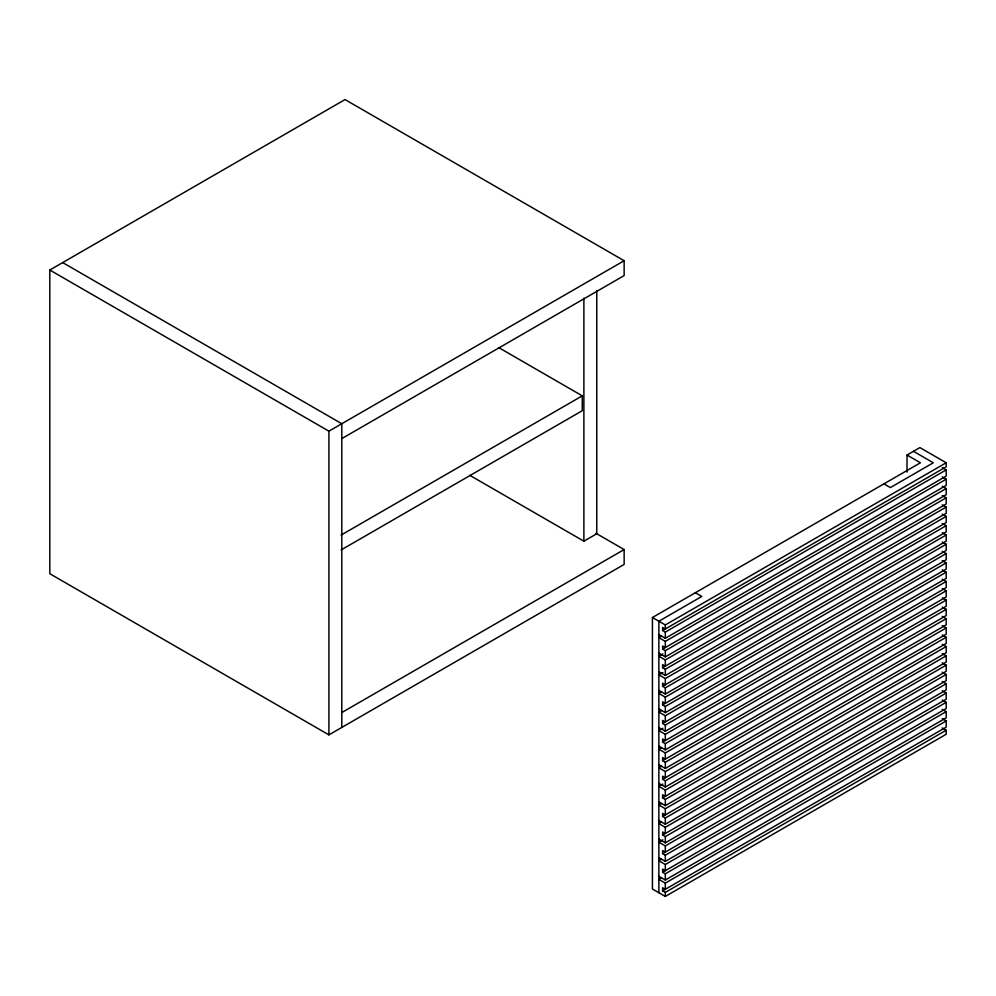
<?xml version="1.0" encoding="UTF-8"?>
<svg xmlns="http://www.w3.org/2000/svg" width="996" height="996" viewBox="0 0 996 996"><rect width="100%" height="100%" fill="white"/><g stroke="black" fill="none" stroke-linecap="round" stroke-linejoin="round"><path stroke-width="1.49" d="M595.882 533.234L624.143 549.555L624.143 564.433L328.917 734.874L49.8 573.721L49.8 270.016L345.027 99.575L624.143 260.728L624.143 275.593L341.802 438.601M49.8 270.016L328.917 431.168L624.143 260.728M341.105 535.076L582.274 395.848L582.274 410.713L341.105 549.954M469.689 475.266L583.88 541.189L596.766 533.744L596.766 290.745M341.802 712.563L624.143 549.555M907.02 472.092L907.02 455.035L919.893 447.59L946.2 462.779L946.2 466.813L662.626 630.53L662.626 627.43L665.316 628.974L665.316 624.953L946.2 462.779M942.253 727.952L946.2 730.23L946.2 734.251L665.316 896.425L652.43 888.992L652.43 617.508L920.441 462.779L907.02 455.035M662.626 630.53L665.316 632.074L946.2 469.9L946.2 476.1L665.316 638.274L658.866 634.552M661.556 636.108L658.866 637.652L665.316 641.374L946.2 479.201L946.2 485.401L662.626 649.118L662.626 646.018L665.316 647.574L665.316 641.374M662.626 649.118L665.316 650.674L946.2 488.501L946.2 494.701L665.316 656.874L658.866 653.152M662.9 653.924L658.866 656.252L665.316 659.962L946.2 497.801L946.2 504.001L662.626 667.718L662.626 664.618L665.316 666.162L665.316 659.962M662.626 667.718L665.316 669.262L946.2 507.089L946.2 513.289L665.316 675.462L658.866 671.74M662.9 672.524L658.866 674.84L665.316 678.562L946.2 516.389L946.2 522.589L662.626 686.306L662.626 683.206L665.316 684.762L665.316 678.562M662.626 686.306L665.316 687.863L946.2 525.689L946.2 531.889L665.316 694.063L658.866 690.34M661.556 691.884L658.866 693.44L665.316 697.15L946.2 534.989L946.2 541.189L662.626 704.907L662.626 701.807L665.316 703.35L665.316 697.15M662.626 704.907L665.316 706.45L946.2 544.277L946.2 550.477L665.316 712.65L658.866 708.928M661.556 710.484L658.866 712.028L665.316 715.75L946.2 553.577L946.2 559.777L662.626 723.494L662.626 720.394L665.316 721.951L665.316 715.75M662.626 723.494L665.316 725.051L946.2 562.877L946.2 569.077L665.316 731.251L658.866 727.528M662.9 728.3L658.866 730.628L665.316 734.338L946.2 572.177L946.2 578.377L662.626 742.095L662.626 738.995L665.316 740.538L665.316 734.338M662.626 742.095L665.316 743.639L946.2 581.477L946.2 587.665L665.316 749.839L658.866 746.116M661.556 747.672L658.866 749.216L665.316 752.939L946.2 590.765L946.2 596.965L662.626 760.683L662.626 757.583L665.316 759.139L665.316 752.939M662.626 760.683L665.316 762.239L946.2 600.065L946.2 606.265L665.316 768.439L658.866 764.716M661.556 766.26L658.866 767.816L665.316 771.539L946.2 609.365L946.2 615.565L662.626 779.283L662.626 776.183L665.316 777.727L665.316 771.539M662.626 779.283L665.316 780.827L946.2 618.665L946.2 624.853L665.316 787.027L658.866 783.304M662.9 784.089L658.866 786.404L665.316 790.127L946.2 627.953L946.2 634.153L662.626 797.871L662.626 794.771L665.316 796.327L665.316 790.127M662.626 797.871L665.316 799.427L946.2 637.253L946.2 643.453L665.316 805.627L658.866 801.905M661.556 803.448L658.866 805.005L665.316 808.727L946.2 646.553L946.2 652.754L662.626 816.471L662.626 813.371L665.316 814.915L665.316 808.727M662.626 816.471L665.316 818.015L946.2 655.854L946.2 662.041L665.316 824.215L658.866 820.492M661.556 822.049L658.866 823.592L665.316 827.315L946.2 665.141L946.2 671.341L662.626 835.059L662.626 831.959L665.316 833.515L665.316 827.315M662.626 835.059L665.316 836.615L946.2 674.441L946.2 680.642L665.316 842.815L658.866 839.093M662.9 839.865L658.866 842.193L665.316 845.915L946.2 683.742L946.2 689.942L662.626 853.659L662.626 850.559L665.316 852.103L665.316 845.915M662.626 853.659L665.316 855.203L946.2 693.042L946.2 699.229L665.316 861.403L658.866 857.681M661.556 859.237L658.866 860.781L665.316 864.503L946.2 702.329L946.2 708.53L662.626 872.247L662.626 869.147L665.316 870.703L665.316 864.503M662.626 872.247L665.316 873.803L946.2 711.63L946.2 717.83L665.316 880.003L658.866 876.281M661.556 877.825L658.866 879.381L665.316 883.103L946.2 720.93L946.2 727.13L662.626 890.847L662.626 887.747L665.316 889.291L665.316 883.103M662.626 890.847L665.316 892.391L946.2 730.23M942.253 467.622L946.2 469.9M913.457 451.313L933.314 462.779L890.374 487.567L883.938 483.857M942.253 476.922L946.2 479.201M942.253 486.222L946.2 488.501M942.253 495.522L946.2 497.801M942.253 504.823L946.2 507.089M942.253 514.11L946.2 516.389M942.253 523.41L946.2 525.689M942.253 532.711L946.2 534.989M942.253 542.011L946.2 544.277M942.253 551.298L946.2 553.577M942.253 560.599L946.2 562.877M942.253 569.899L946.2 572.177M942.253 579.199L946.2 581.477M942.378 588.561L946.2 590.765M942.378 597.861L946.2 600.065M499.071 347.803L582.274 395.848M942.253 607.087L946.2 609.365M942.253 616.387L946.2 618.665M942.253 625.675L946.2 627.953M942.253 634.975L946.2 637.253M942.253 644.275L946.2 646.553M942.253 653.575L946.2 655.854M942.253 662.863L946.2 665.141M942.253 672.163L946.2 674.441M942.253 681.463L946.2 683.742M942.253 690.763L946.2 693.042M942.253 700.051L946.2 702.329M942.253 709.351L946.2 711.63M942.253 718.651L946.2 720.93M695.37 592.72L701.807 596.442L658.866 621.23L658.866 892.702M62.686 262.583L341.802 423.736L341.802 727.441M652.43 617.508L665.316 624.953M665.316 632.074L665.316 638.274M665.316 650.674L665.316 656.874M665.316 669.262L665.316 675.462M665.316 687.863L665.316 694.063M665.316 706.45L665.316 712.65M665.316 725.051L665.316 731.251M665.316 743.639L665.316 749.839M665.316 762.239L665.316 768.439M665.316 780.827L665.316 787.027M665.316 799.427L665.316 805.627M665.316 818.015L665.316 824.215M665.316 836.615L665.316 842.815M665.316 855.203L665.316 861.403M665.316 873.803L665.316 880.003M665.316 892.391L665.316 896.425M583.88 298.19L583.88 541.189M328.917 431.168L328.917 734.874"/></g></svg>
